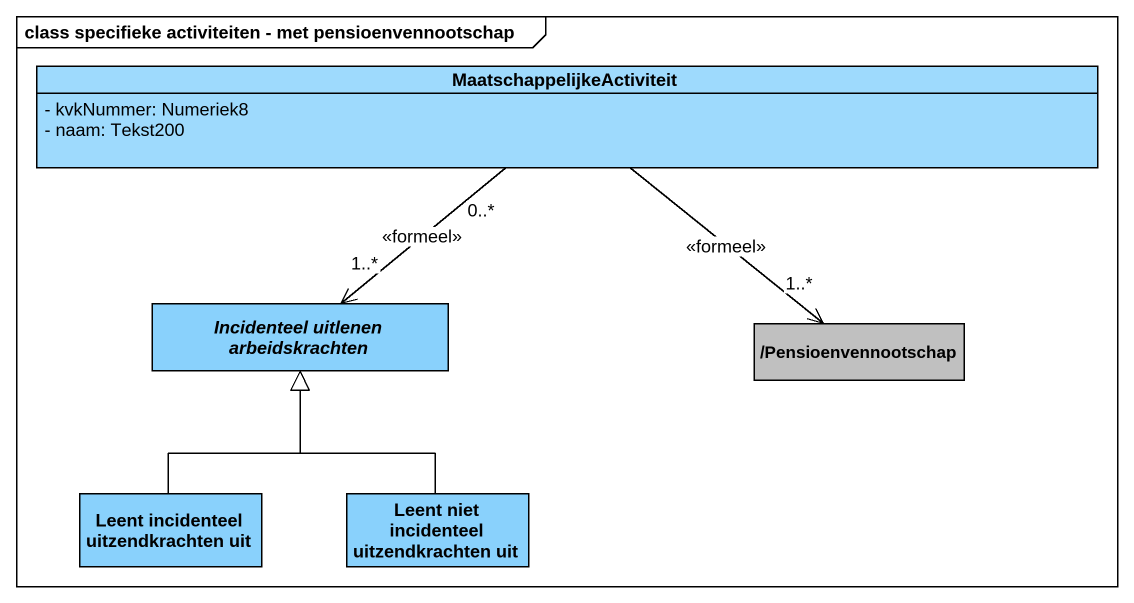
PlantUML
@startuml
mainframe class specifieke activiteiten - met pensioenvennootschap
hide circle
hide empty members
skinparam classAttributeIconSize 0
class MaatschappelijkeActiviteit #9EDAFD {
  - kvkNummer: Numeriek8
  - naam: Tekst200
}
abstract class "Incidenteel uitlenen arbeidskrachten" as Incidenteel_uitlenen #89D1FC
class "/Pensioenvennootschap" as Pensioenvennootschap #C0C0C0
class "Leent incidenteel uitzendkrachten uit" as Leent_incidenteel #89D1FC
class "Leent niet incidenteel uitzendkrachten uit" as Leent_niet_incidenteel #89D1FC
MaatschappelijkeActiviteit --> "1..*" Pensioenvennootschap : <<formeel>>
Incidenteel_uitlenen "1..*" <-up- "0..*" MaatschappelijkeActiviteit : <<formeel>>
Leent_incidenteel -up-|> Incidenteel_uitlenen
Leent_niet_incidenteel -up-|> Incidenteel_uitlenen
@enduml
